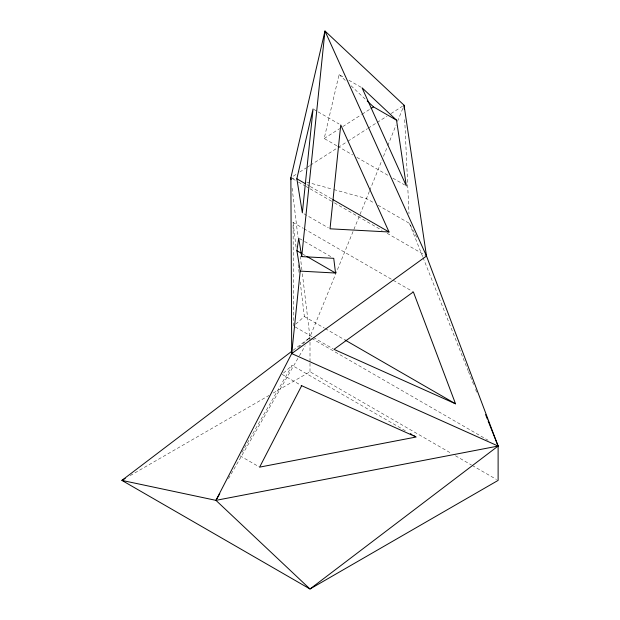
<?xml version="1.0" encoding="UTF-8"?>
<svg xmlns="http://www.w3.org/2000/svg" width="620" height="620" viewBox="0 0 620 620"><rect width="100%" height="100%" fill="white"/><g stroke="black" fill="none" stroke-linecap="round" stroke-linejoin="round"><path stroke-width="0.46" stroke-dasharray="3.1 2.33" d="M336.769 145.754L324.198 138.493L339.062 74.547L344.813 77.872M369.365 191.394L359.553 215.597M369.729 190.495L382.013 159.975M383.462 156.387L387.438 146.514M387.795 145.615L396.11 124.977M397.552 121.381L402.977 107.919M359.189 216.496L309.039 339.117M241.924 452.437L292.167 365.413L406.96 431.683M228.486 478.632L298.91 356.663M299.39 355.826L305.179 345.797M295.732 324.128L304.35 316.533L300.219 281.984M298.747 347.371L310 337.443L302.211 272.413M283.472 373.077L292.167 365.413M293.035 350.331L310 337.443L310 341.263M324.198 138.493L339.566 128.658M342.798 126.581L361.398 114.669M362.204 114.15L370.295 108.973M293.314 176.158L296.577 174.073M299.832 171.988L306.342 167.811M307.163 167.292L309.605 165.726M310.419 165.207L337.288 147.994M338.101 147.475L347.06 141.74M347.874 141.213L367.412 128.697M368.233 128.177L376.371 122.962M377.185 122.442L386.958 116.18M391.026 113.576L402.427 106.268M130.246 475.563L269.034 395.436M273.211 393.026L310 371.783L451.298 453.36M290.873 177.723L296.476 179.265M306.745 182.102L332.878 189.309M333.808 189.565L366.474 198.571L374.736 203.345M348.921 80.244L361.251 87.358M313.898 109.453L317.254 111.391M318.091 111.879L339.055 123.977M337.606 146.235L352.687 154.946M356.88 157.364L387.887 175.266M392.917 178.173L404.643 184.946M378.037 205.251L409.425 223.371L416.865 237.607M306.9 184.574L309.411 186.023M310.248 186.512L332.041 199.09M292.547 178.692L297.569 181.59M298.406 182.071L305.11 185.938M305.947 186.426L309.295 188.356M310.132 188.844L333.576 202.376M334.413 202.856L382.129 230.408M387.151 233.306L426.498 256.029M304.025 213.807L328.344 227.842M293.578 326.027L293.089 222.472L303.11 228.261M303.947 228.741L412.532 291.431M299.553 238.592L303.722 240.994M304.552 241.475L332.072 257.362M302.669 254.037L305.954 255.936M304.35 316.533L324.399 328.104M325.237 328.585L345.278 340.163M295.228 326.98L312.55 336.978M313.371 337.451L333.165 348.882M311.674 338.412L488.079 440.262M455.475 455.778L471.363 464.946M472.2 465.426L496.442 479.43M282.022 374.356L301.669 385.702M239.987 455.785L259.64 467.131M339.062 74.547L345.387 80.492M351.021 85.769L365.792 99.634M422.654 256.595L409.425 223.371L409.339 221.449M423.011 257.494L468.077 370.628M468.433 371.527L474.153 385.888M475.587 389.484L476.656 392.181M292.136 188.248L297.972 237.018M300.266 256.153L302.095 271.452M293.089 222.472L296.081 247.427M298.15 264.701L298.608 268.545M298.724 269.506L299.181 273.342M404.713 119.637L408.991 213.768M310 342.217L310 362.251M310 363.204L310 371.783"/><path stroke-width="0.93" d="M291.501 351.509L121.884 480.392L310 589L498.116 446.051L291.71 353.571L290.873 177.723L324.973 31L426.498 256.029L498.116 446.051L498.116 480.392L310 589L215.946 500.356L291.71 353.571L300.212 271.118L296.91 250.72L298.716 238.111L301.708 256.603L333.738 258.323L335.544 273.025L300.212 271.118M301.708 256.603L324.973 31L404.054 105.23L426.498 256.029L291.71 353.571M296.841 178.769L313.061 108.973L302.351 212.838L296.841 178.769L305.226 183.605M125.232 478.462L121.884 480.392L215.946 500.356L219.798 493.675M371.101 108.454L373.527 106.896L396.537 120.187L406.325 185.907L362.072 87.831L396.537 120.187M215.946 500.356L498.116 446.051L488.103 420.91M389.027 231.988L330.026 228.811L340.737 124.946L389.027 231.988L332.878 199.57M455.537 403.814L333.986 349.354L413.362 291.912L455.537 403.814L345.278 340.163M296.91 250.72L301.847 253.565M306.776 256.417L335.544 273.025M410.308 433.62L411.982 434.589M413.664 435.558L415.338 436.526M367.195 100.959L373.527 106.896M485.6 414.625L487.39 419.112M290.873 177.723L291.106 179.637M404.054 105.23L404.232 109.074M301.669 385.702L259.64 467.131L416.175 437.007L301.669 385.702"/></g></svg>
